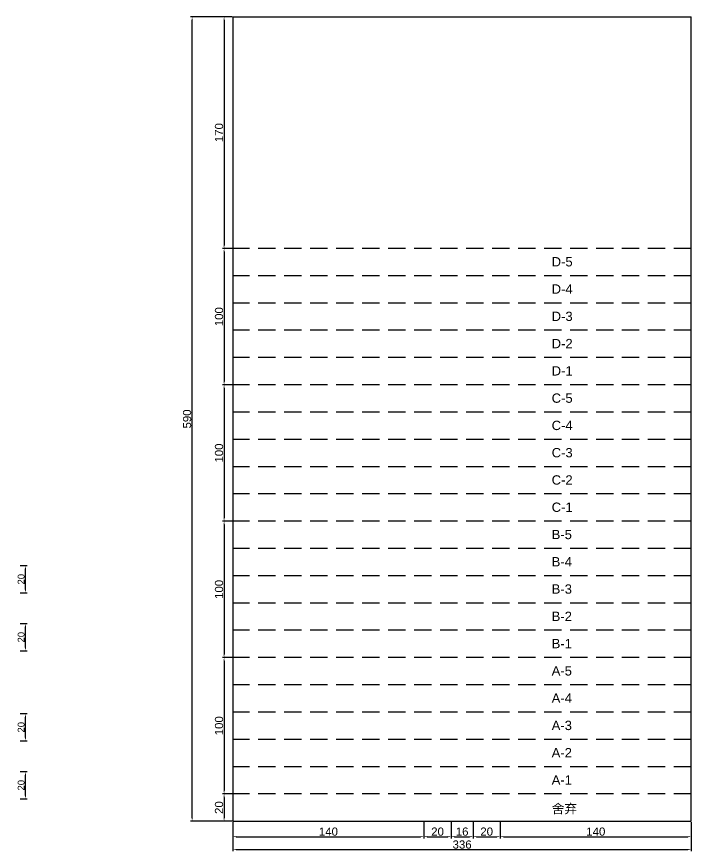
# Model space of a CAD drawing. Header units: millimetres. Extents: x 1455 to 24185, y -7314 to 4772.
# Drawn here: x 17760 to 18254, y 2988 to 3600 of the extents above; entities that cross this region are included whole.
import ezdxf

# ---------------------------------------------------------------- set-up
doc = ezdxf.new("R2010")
doc.units = ezdxf.units.MM
doc.linetypes.add('DASHED', pattern=[19.05, 12.7, -6.35])
doc.layers.add('尺寸标注', color=6, linetype='Continuous')
doc.layers.add('标号', color=4, linetype='Continuous')
doc.styles.get("Standard").update_dxf_attribs({"font": 'arial.ttf'})
doc.dimstyles.new('ISO-25', dxfattribs={"dimtxt": 5, "dimasz": 2.5, "dimexe": 1.25, "dimexo": 0.625, "dimtad": 1, "dimtxsty": 'Standard', "dimcen": 2.5, "dimadec": 0, "dimazin": 0, "dimtfac": 1, "dimtmove": 0, "dimatfit": 3, "dimfxl": 1, "dimarcsym": 0})
doc.dimstyles.new('ISO-25-old', dxfattribs={"dimtxt": 6, "dimasz": 2.5, "dimexe": 1.25, "dimexo": 0.625, "dimtad": 1, "dimtxsty": 'Standard', "dimcen": 2.5, "dimadec": 0, "dimazin": 0, "dimtfac": 1, "dimtmove": 0, "dimatfit": 3, "dimfxl": 1, "dimarcsym": 0})

# ---------------------------------------------------------------- blocks, each defined once
blk = doc.blocks.new('*D1931')
at = {"layer": 'Defpoints', "color": 0, "transparency": 16777216}
for p in [(17918.45, 3599.83), (17911.97, 3429.83), (17918.45, 3429.83)]:
    blk.add_point(p, dxfattribs=at)
at = {"layer": '尺寸标注', "color": 0, "lineweight": -2, "transparency": 16777216}
for p, q in [((17917.82, 3599.83), (17910.72, 3599.83)), ((17911.97, 3597.33), (17911.97, 3432.33)), ((17917.82, 3429.83), (17910.72, 3429.83))]:
    blk.add_line(p, q, dxfattribs=at)
at = {"layer": '尺寸标注', "color": 0, "transparency": 16777216}
for points in [[(17911.55, 3597.33), (17912.39, 3597.33), (17911.97, 3599.83)], [(17911.55, 3432.33), (17912.39, 3432.33), (17911.97, 3429.83)]]:
    blk.add_solid(points, dxfattribs=at)
at = {"layer": '尺寸标注', "color": 0, "transparency": 16777216, "insert": (17908.28, 3514.83), "char_height": 6, "attachment_point": 5, "rotation": 90}
blk.add_mtext('170', dxfattribs=at)
blk = doc.blocks.new('*D1932')
at = {"layer": 'Defpoints', "color": 0, "transparency": 16777216}
for p in [(17918.45, 3429.83), (17911.97, 3329.83), (17918.45, 3329.83)]:
    blk.add_point(p, dxfattribs=at)
at = {"layer": '尺寸标注', "color": 0, "lineweight": -2, "transparency": 16777216}
for p, q in [((17917.82, 3429.83), (17910.72, 3429.83)), ((17911.97, 3427.33), (17911.97, 3332.33)), ((17917.82, 3329.83), (17910.72, 3329.83))]:
    blk.add_line(p, q, dxfattribs=at)
at = {"layer": '尺寸标注', "color": 0, "transparency": 16777216}
for points in [[(17911.55, 3427.33), (17912.39, 3427.33), (17911.97, 3429.83)], [(17911.55, 3332.33), (17912.39, 3332.33), (17911.97, 3329.83)]]:
    blk.add_solid(points, dxfattribs=at)
at = {"layer": '尺寸标注', "color": 0, "transparency": 16777216, "insert": (17908.28, 3379.83), "char_height": 6, "attachment_point": 5, "rotation": 90}
blk.add_mtext('100', dxfattribs=at)
blk = doc.blocks.new('*D1933')
at = {"layer": 'Defpoints', "color": 0, "transparency": 16777216}
for p in [(17918.45, 3329.83), (17911.97, 3229.83), (17918.45, 3229.83)]:
    blk.add_point(p, dxfattribs=at)
at = {"layer": '尺寸标注', "color": 0, "lineweight": -2, "transparency": 16777216}
for p, q in [((17917.82, 3329.83), (17910.72, 3329.83)), ((17911.97, 3327.33), (17911.97, 3232.33)), ((17917.82, 3229.83), (17910.72, 3229.83))]:
    blk.add_line(p, q, dxfattribs=at)
at = {"layer": '尺寸标注', "color": 0, "transparency": 16777216}
for points in [[(17911.55, 3327.33), (17912.39, 3327.33), (17911.97, 3329.83)], [(17911.55, 3232.33), (17912.39, 3232.33), (17911.97, 3229.83)]]:
    blk.add_solid(points, dxfattribs=at)
at = {"layer": '尺寸标注', "color": 0, "transparency": 16777216, "insert": (17908.28, 3279.83), "char_height": 6, "attachment_point": 5, "rotation": 90}
blk.add_mtext('100', dxfattribs=at)
blk = doc.blocks.new('*D1934')
at = {"layer": 'Defpoints', "color": 0, "transparency": 16777216}
for p in [(17918.45, 3229.83), (17911.97, 3129.83), (17918.45, 3129.83)]:
    blk.add_point(p, dxfattribs=at)
at = {"layer": '尺寸标注', "color": 0, "lineweight": -2, "transparency": 16777216}
for p, q in [((17917.82, 3229.83), (17910.72, 3229.83)), ((17911.97, 3227.33), (17911.97, 3132.33)), ((17917.82, 3129.83), (17910.72, 3129.83))]:
    blk.add_line(p, q, dxfattribs=at)
at = {"layer": '尺寸标注', "color": 0, "transparency": 16777216}
for points in [[(17911.55, 3227.33), (17912.39, 3227.33), (17911.97, 3229.83)], [(17911.55, 3132.33), (17912.39, 3132.33), (17911.97, 3129.83)]]:
    blk.add_solid(points, dxfattribs=at)
at = {"layer": '尺寸标注', "color": 0, "transparency": 16777216, "insert": (17908.28, 3179.83), "char_height": 6, "attachment_point": 5, "rotation": 90}
blk.add_mtext('100', dxfattribs=at)
blk = doc.blocks.new('*D1935')
at = {"layer": 'Defpoints', "color": 0, "transparency": 16777216}
for p in [(17918.45, 3129.83), (17911.97, 3029.83), (17918.45, 3029.83)]:
    blk.add_point(p, dxfattribs=at)
at = {"layer": '尺寸标注', "color": 0, "lineweight": -2, "transparency": 16777216}
for p, q in [((17917.82, 3129.83), (17910.72, 3129.83)), ((17911.97, 3127.33), (17911.97, 3032.33)), ((17917.82, 3029.83), (17910.72, 3029.83))]:
    blk.add_line(p, q, dxfattribs=at)
at = {"layer": '尺寸标注', "color": 0, "transparency": 16777216}
for points in [[(17911.55, 3127.33), (17912.39, 3127.33), (17911.97, 3129.83)], [(17911.55, 3032.33), (17912.39, 3032.33), (17911.97, 3029.83)]]:
    blk.add_solid(points, dxfattribs=at)
at = {"layer": '尺寸标注', "color": 0, "transparency": 16777216, "insert": (17908.28, 3079.83), "char_height": 6, "attachment_point": 5, "rotation": 90}
blk.add_mtext('100', dxfattribs=at)
blk = doc.blocks.new('*D1936')
at = {"layer": 'Defpoints', "color": 0, "transparency": 16777216}
for p in [(17918.45, 3029.83), (17911.97, 3009.83), (17918.45, 3009.83)]:
    blk.add_point(p, dxfattribs=at)
at = {"layer": '尺寸标注', "color": 0, "lineweight": -2, "transparency": 16777216}
for p, q in [((17917.82, 3029.83), (17910.72, 3029.83)), ((17911.97, 3027.33), (17911.97, 3012.33)), ((17917.82, 3009.83), (17910.72, 3009.83))]:
    blk.add_line(p, q, dxfattribs=at)
at = {"layer": '尺寸标注', "color": 0, "transparency": 16777216}
for points in [[(17911.55, 3027.33), (17912.39, 3027.33), (17911.97, 3029.83)], [(17911.55, 3012.33), (17912.39, 3012.33), (17911.97, 3009.83)]]:
    blk.add_solid(points, dxfattribs=at)
at = {"layer": '尺寸标注', "color": 0, "transparency": 16777216, "insert": (17908.28, 3019.83), "char_height": 6, "attachment_point": 5, "rotation": 90}
blk.add_mtext('20', dxfattribs=at)
blk = doc.blocks.new('*D1918')
at = {"layer": 'Defpoints', "color": 0, "transparency": 16777216}
for p in [(17918.45, 3009.83), (18058.45, 3009.83), (18058.45, 2998.5)]:
    blk.add_point(p, dxfattribs=at)
at = {"layer": '尺寸标注', "color": 0, "lineweight": -2, "transparency": 16777216}
for p, q in [((17918.45, 3009.21), (17918.45, 2997.25)), ((18058.45, 3009.21), (18058.45, 2997.25)), ((17920.95, 2998.5), (18055.95, 2998.5))]:
    blk.add_line(p, q, dxfattribs=at)
at = {"layer": '尺寸标注', "color": 0, "transparency": 16777216}
for points in [[(17920.95, 2998.91), (17920.95, 2998.08), (17918.45, 2998.5)], [(18055.95, 2998.91), (18055.95, 2998.08), (18058.45, 2998.5)]]:
    blk.add_solid(points, dxfattribs=at)
at = {"layer": '尺寸标注', "color": 0, "transparency": 16777216, "insert": (17988.45, 3002.19), "char_height": 6, "attachment_point": 5}
blk.add_mtext('140', dxfattribs=at)
blk = doc.blocks.new('*D1919')
at = {"layer": 'Defpoints', "color": 0, "transparency": 16777216}
for p in [(18058.45, 3009.83), (18078.45, 3009.83), (18078.45, 2998.5)]:
    blk.add_point(p, dxfattribs=at)
at = {"layer": '尺寸标注', "color": 0, "lineweight": -2, "transparency": 16777216}
for p, q in [((18058.45, 3009.21), (18058.45, 2997.25)), ((18078.45, 3009.21), (18078.45, 2997.25)), ((18060.95, 2998.5), (18075.95, 2998.5))]:
    blk.add_line(p, q, dxfattribs=at)
at = {"layer": '尺寸标注', "color": 0, "transparency": 16777216}
for points in [[(18060.95, 2998.91), (18060.95, 2998.08), (18058.45, 2998.5)], [(18075.95, 2998.91), (18075.95, 2998.08), (18078.45, 2998.5)]]:
    blk.add_solid(points, dxfattribs=at)
at = {"layer": '尺寸标注', "color": 0, "transparency": 16777216, "insert": (18068.45, 3002.19), "char_height": 6, "attachment_point": 5}
blk.add_mtext('20', dxfattribs=at)
blk = doc.blocks.new('*D1937')
at = {"layer": 'Defpoints', "color": 0, "transparency": 16777216}
for p in [(18114.45, 3009.83), (18254.45, 3009.83), (18254.45, 2998.5)]:
    blk.add_point(p, dxfattribs=at)
at = {"layer": '尺寸标注', "color": 0, "lineweight": -2, "transparency": 16777216}
for p, q in [((18114.45, 3009.21), (18114.45, 2997.25)), ((18254.45, 3009.21), (18254.45, 2997.25)), ((18116.95, 2998.5), (18251.95, 2998.5))]:
    blk.add_line(p, q, dxfattribs=at)
at = {"layer": '尺寸标注', "color": 0, "transparency": 16777216}
for points in [[(18116.95, 2998.91), (18116.95, 2998.08), (18114.45, 2998.5)], [(18251.95, 2998.91), (18251.95, 2998.08), (18254.45, 2998.5)]]:
    blk.add_solid(points, dxfattribs=at)
at = {"layer": '尺寸标注', "color": 0, "transparency": 16777216, "insert": (18184.45, 3002.19), "char_height": 6, "attachment_point": 5}
blk.add_mtext('140', dxfattribs=at)
blk = doc.blocks.new('*D1920')
at = {"layer": 'Defpoints', "color": 0, "transparency": 16777216}
for p in [(17918.45, 3009.83), (18254.45, 3009.83), (18254.45, 2989.03)]:
    blk.add_point(p, dxfattribs=at)
at = {"layer": '尺寸标注', "color": 0, "lineweight": -2, "transparency": 16777216}
for p, q in [((17918.45, 3009.21), (17918.45, 2987.78)), ((18254.45, 3009.21), (18254.45, 2987.78)), ((17920.95, 2989.03), (18251.95, 2989.03))]:
    blk.add_line(p, q, dxfattribs=at)
at = {"layer": '尺寸标注', "color": 0, "transparency": 16777216}
for points in [[(17920.95, 2989.45), (17920.95, 2988.62), (17918.45, 2989.03)], [(18251.95, 2989.45), (18251.95, 2988.62), (18254.45, 2989.03)]]:
    blk.add_solid(points, dxfattribs=at)
at = {"layer": '尺寸标注', "color": 0, "transparency": 16777216, "insert": (18086.45, 2992.72), "char_height": 6, "attachment_point": 5}
blk.add_mtext('336', dxfattribs=at)
blk = doc.blocks.new('*D1938')
at = {"layer": 'Defpoints', "color": 0, "transparency": 16777216}
for p in [(17888.55, 3599.83), (17918.45, 3599.83), (17918.45, 3009.83)]:
    blk.add_point(p, dxfattribs=at)
at = {"layer": '尺寸标注', "color": 0, "lineweight": -2, "transparency": 16777216}
for p, q in [((17917.82, 3599.83), (17887.3, 3599.83)), ((17888.55, 3012.33), (17888.55, 3597.33)), ((17917.82, 3009.83), (17887.3, 3009.83))]:
    blk.add_line(p, q, dxfattribs=at)
at = {"layer": '尺寸标注', "color": 0, "transparency": 16777216}
for points in [[(17888.14, 3597.33), (17888.97, 3597.33), (17888.55, 3599.83)], [(17888.14, 3012.33), (17888.97, 3012.33), (17888.55, 3009.83)]]:
    blk.add_solid(points, dxfattribs=at)
at = {"layer": '尺寸标注', "color": 0, "transparency": 16777216, "insert": (17884.86, 3304.83), "char_height": 6, "attachment_point": 5, "rotation": 90}
blk.add_mtext('590', dxfattribs=at)
blk = doc.blocks.new('*D1939')
at = {"layer": 'Defpoints', "color": 0, "transparency": 16777216}
for p in [(18078.45, 3009.83), (18094.45, 3009.83), (18094.45, 2998.5)]:
    blk.add_point(p, dxfattribs=at)
at = {"layer": '尺寸标注', "color": 0, "lineweight": -2, "transparency": 16777216}
for p, q in [((18078.45, 3009.21), (18078.45, 2997.25)), ((18094.45, 3009.21), (18094.45, 2997.25)), ((18080.95, 2998.5), (18091.95, 2998.5))]:
    blk.add_line(p, q, dxfattribs=at)
at = {"layer": '尺寸标注', "color": 0, "transparency": 16777216}
for points in [[(18080.95, 2998.91), (18080.95, 2998.08), (18078.45, 2998.5)], [(18091.95, 2998.91), (18091.95, 2998.08), (18094.45, 2998.5)]]:
    blk.add_solid(points, dxfattribs=at)
at = {"layer": '尺寸标注', "color": 0, "transparency": 16777216, "insert": (18086.45, 3002.19), "char_height": 6, "attachment_point": 5}
blk.add_mtext('16', dxfattribs=at)
blk = doc.blocks.new('*D1940')
at = {"layer": 'Defpoints', "color": 0, "transparency": 16777216}
for p in [(18094.45, 3009.83), (18114.45, 3009.83), (18114.45, 2998.5)]:
    blk.add_point(p, dxfattribs=at)
at = {"layer": '尺寸标注', "color": 0, "lineweight": -2, "transparency": 16777216}
for p, q in [((18094.45, 3009.21), (18094.45, 2997.25)), ((18114.45, 3009.21), (18114.45, 2997.25)), ((18096.95, 2998.5), (18111.95, 2998.5))]:
    blk.add_line(p, q, dxfattribs=at)
at = {"layer": '尺寸标注', "color": 0, "transparency": 16777216}
for points in [[(18096.95, 2998.91), (18096.95, 2998.08), (18094.45, 2998.5)], [(18111.95, 2998.91), (18111.95, 2998.08), (18114.45, 2998.5)]]:
    blk.add_solid(points, dxfattribs=at)
at = {"layer": '尺寸标注', "color": 0, "transparency": 16777216, "insert": (18104.45, 3002.19), "char_height": 6, "attachment_point": 5}
blk.add_mtext('20', dxfattribs=at)
blk = doc.blocks.new('*D1955')
at = {"color": 0, "lineweight": -2, "transparency": 16777216}
for p, q in [((17762.55, 3197.31), (17767.67, 3197.31)), ((17766.42, 3179.81), (17766.42, 3194.81)), ((17762.55, 3177.31), (17767.67, 3177.31))]:
    blk.add_line(p, q, dxfattribs=at)
at = {"color": 0, "transparency": 16777216}
for points in [[(17766, 3194.81), (17766.83, 3194.81), (17766.42, 3197.31)], [(17766, 3179.81), (17766.83, 3179.81), (17766.42, 3177.31)]]:
    blk.add_solid(points, dxfattribs=at)
at = {"layer": 'Defpoints', "color": 0, "transparency": 16777216}
for p in [(17761.93, 3197.31), (17766.42, 3197.31), (17761.93, 3177.31)]:
    blk.add_point(p, dxfattribs=at)
at = {"color": 0, "transparency": 16777216, "insert": (17763.24, 3187.31), "char_height": 5, "attachment_point": 5, "rotation": 90}
blk.add_mtext('20', dxfattribs=at)
blk = doc.blocks.new('*D1958')
at = {"color": 0, "lineweight": -2, "transparency": 16777216}
for p, q in [((17762.55, 3154.79), (17767.67, 3154.79)), ((17766.42, 3137.29), (17766.42, 3152.29)), ((17762.55, 3134.79), (17767.67, 3134.79))]:
    blk.add_line(p, q, dxfattribs=at)
at = {"color": 0, "transparency": 16777216}
for points in [[(17766, 3152.29), (17766.83, 3152.29), (17766.42, 3154.79)], [(17766, 3137.29), (17766.83, 3137.29), (17766.42, 3134.79)]]:
    blk.add_solid(points, dxfattribs=at)
at = {"layer": 'Defpoints', "color": 0, "transparency": 16777216}
for p in [(17761.93, 3154.79), (17766.42, 3154.79), (17761.93, 3134.79)]:
    blk.add_point(p, dxfattribs=at)
at = {"color": 0, "transparency": 16777216, "insert": (17763.24, 3144.79), "char_height": 5, "attachment_point": 5, "rotation": 90}
blk.add_mtext('20', dxfattribs=at)
blk = doc.blocks.new('*D1965')
at = {"color": 0, "lineweight": -2, "transparency": 16777216}
for p, q in [((17762.55, 3088.75), (17767.67, 3088.75)), ((17766.42, 3071.25), (17766.42, 3086.25)), ((17762.55, 3068.75), (17767.67, 3068.75))]:
    blk.add_line(p, q, dxfattribs=at)
at = {"color": 0, "transparency": 16777216}
for points in [[(17766, 3086.25), (17766.83, 3086.25), (17766.42, 3088.75)], [(17766, 3071.25), (17766.83, 3071.25), (17766.42, 3068.75)]]:
    blk.add_solid(points, dxfattribs=at)
at = {"layer": 'Defpoints', "color": 0, "transparency": 16777216}
for p in [(17761.93, 3088.75), (17766.42, 3088.75), (17761.93, 3068.75)]:
    blk.add_point(p, dxfattribs=at)
at = {"color": 0, "transparency": 16777216, "insert": (17763.24, 3078.75), "char_height": 5, "attachment_point": 5, "rotation": 90}
blk.add_mtext('20', dxfattribs=at)
blk = doc.blocks.new('*D1968')
at = {"color": 0, "lineweight": -2, "transparency": 16777216}
for p, q in [((17762.55, 3046.23), (17767.67, 3046.23)), ((17766.42, 3028.73), (17766.42, 3043.73)), ((17762.55, 3026.23), (17767.67, 3026.23))]:
    blk.add_line(p, q, dxfattribs=at)
at = {"color": 0, "transparency": 16777216}
for points in [[(17766, 3043.73), (17766.83, 3043.73), (17766.42, 3046.23)], [(17766, 3028.73), (17766.83, 3028.73), (17766.42, 3026.23)]]:
    blk.add_solid(points, dxfattribs=at)
at = {"layer": 'Defpoints', "color": 0, "transparency": 16777216}
for p in [(17761.93, 3046.23), (17766.42, 3046.23), (17761.93, 3026.23)]:
    blk.add_point(p, dxfattribs=at)
at = {"color": 0, "transparency": 16777216, "insert": (17763.24, 3036.23), "char_height": 5, "attachment_point": 5, "rotation": 90}
blk.add_mtext('20', dxfattribs=at)

msp = doc.modelspace()

# ---------------------------------------------------------------- linework, layer by layer
for p, q in [((17918.447, 3599.831), (17918.447, 3009.831)), ((17918.447, 3599.831), (18254.447, 3599.831)), ((18254.447, 3009.831), (18254.447, 3599.831)), ((17918.447, 3009.831), (18254.447, 3009.831))]:
    msp.add_line(p, q)
at = {"linetype": 'DASHED'}
for p, q in [((18254.447, 3429.831), (17918.447, 3429.831)), ((18254.447, 3329.831), (17918.447, 3329.831)), ((18254.447, 3229.831), (17918.447, 3229.831)), ((18254.447, 3129.831), (17918.447, 3129.831)), ((18254.447, 3029.831), (17918.447, 3029.831))]:
    msp.add_line(p, q, dxfattribs=at)
at = {"layer": '标号', "linetype": 'DASHED'}
for p, q in [((18254.447, 3409.831), (17918.447, 3409.831)), ((18254.447, 3389.831), (17918.447, 3389.831)), ((18254.447, 3369.831), (17918.447, 3369.831)), ((18254.447, 3349.831), (17918.447, 3349.831)), ((18254.447, 3309.831), (17918.447, 3309.831)), ((18254.447, 3289.831), (17918.447, 3289.831)), ((18254.447, 3269.831), (17918.447, 3269.831)), ((18254.447, 3249.831), (17918.447, 3249.831)), ((18254.447, 3209.831), (17918.447, 3209.831)), ((18254.447, 3189.831), (17918.447, 3189.831)), ((18254.447, 3169.831), (17918.447, 3169.831)), ((18254.447, 3149.831), (17918.447, 3149.831)), ((18254.447, 3109.831), (17918.447, 3109.831)), ((18254.447, 3089.831), (17918.447, 3089.831)), ((18254.447, 3069.831), (17918.447, 3069.831)), ((18254.447, 3049.831), (17918.447, 3049.831))]:
    msp.add_line(p, q, dxfattribs=at)

# ---------------------------------------------------------------- texts
for s, p in [('D-5', (18152.098, 3416.693)), ('D-4', (18152.098, 3396.693)), ('D-3', (18152.098, 3376.693)), ('D-2', (18152.098, 3356.693)), ('D-1', (18152.098, 3336.693)), ('C-5', (18152.098, 3316.693)), ('C-4', (18152.098, 3296.693)), ('C-3', (18152.098, 3276.693)), ('C-2', (18152.098, 3256.693)), ('C-1', (18152.098, 3236.693)), ('B-5', (18152.098, 3216.693)), ('B-4', (18152.098, 3196.693)), ('B-3', (18152.098, 3176.693)), ('B-2', (18152.098, 3156.693)), ('B-1', (18152.098, 3136.693)), ('A-5', (18152.098, 3116.693)), ('A-4', (18152.098, 3096.693)), ('A-3', (18152.098, 3076.693)), ('A-2', (18152.098, 3056.693)), ('A-1', (18152.098, 3036.693)), ('舍弃', (18152.098, 3015.603))]:
    msp.add_text(s, height=6.8359).set_placement(p)

# ---------------------------------------------------------------- dimensions: what is measured, and where the dimension line sits
for p1, p2, picture, middle in [((17761.929, 3177.312), (17761.929, 3197.312), '*D1955', (17763.237, 3187.312)), ((17761.929, 3134.786), (17761.929, 3154.786), '*D1958', (17763.237, 3144.786)), ((17761.929, 3068.755), (17761.929, 3088.755), '*D1965', (17763.237, 3078.755)), ((17761.929, 3026.228), (17761.929, 3046.228), '*D1968', (17763.237, 3036.228))]:
    dim = msp.add_aligned_dim(p1=p1, p2=p2, distance=-4.487, dimstyle='ISO-25')
    dim.commit()
    dim.dimension.update_dxf_attribs({"geometry": picture, "text_midpoint": middle})
at = {"layer": '尺寸标注'}
for p1, p2, distance, picture, middle in [((17918.447, 3009.831), (17918.447, 3599.831), 29.895, '*D1938', (17884.864, 3304.831)), ((17918.447, 3599.831), (17918.447, 3429.831), -6.478, '*D1931', (17908.281, 3514.831)), ((17918.447, 3429.831), (17918.447, 3329.831), -6.478, '*D1932', (17908.281, 3379.831)), ((17918.447, 3329.831), (17918.447, 3229.831), -6.478, '*D1933', (17908.281, 3279.831)), ((17918.447, 3229.831), (17918.447, 3129.831), -6.478, '*D1934', (17908.281, 3179.831)), ((17918.447, 3129.831), (17918.447, 3029.831), -6.478, '*D1935', (17908.281, 3079.831)), ((17918.447, 3029.831), (17918.447, 3009.831), -6.478, '*D1936', (17908.281, 3019.831)), ((17918.447, 3009.831), (18058.447, 3009.831), -11.333, '*D1918', (17988.447, 3002.187)), ((17918.447, 3009.831), (18254.447, 3009.831), -20.798, '*D1920', (18086.447, 2992.723)), ((18058.447, 3009.831), (18078.447, 3009.831), -11.333, '*D1919', (18068.447, 3002.187)), ((18078.447, 3009.831), (18094.447, 3009.831), -11.333, '*D1939', (18086.447, 3002.187)), ((18094.447, 3009.831), (18114.447, 3009.831), -11.333, '*D1940', (18104.447, 3002.187)), ((18114.447, 3009.831), (18254.447, 3009.831), -11.333, '*D1937', (18184.447, 3002.187))]:
    dim = msp.add_aligned_dim(p1=p1, p2=p2, distance=distance, dimstyle='ISO-25-old', dxfattribs=at)
    dim.commit()
    dim.dimension.update_dxf_attribs({"geometry": picture, "text_midpoint": middle})

doc.saveas('drawing.dxf')
